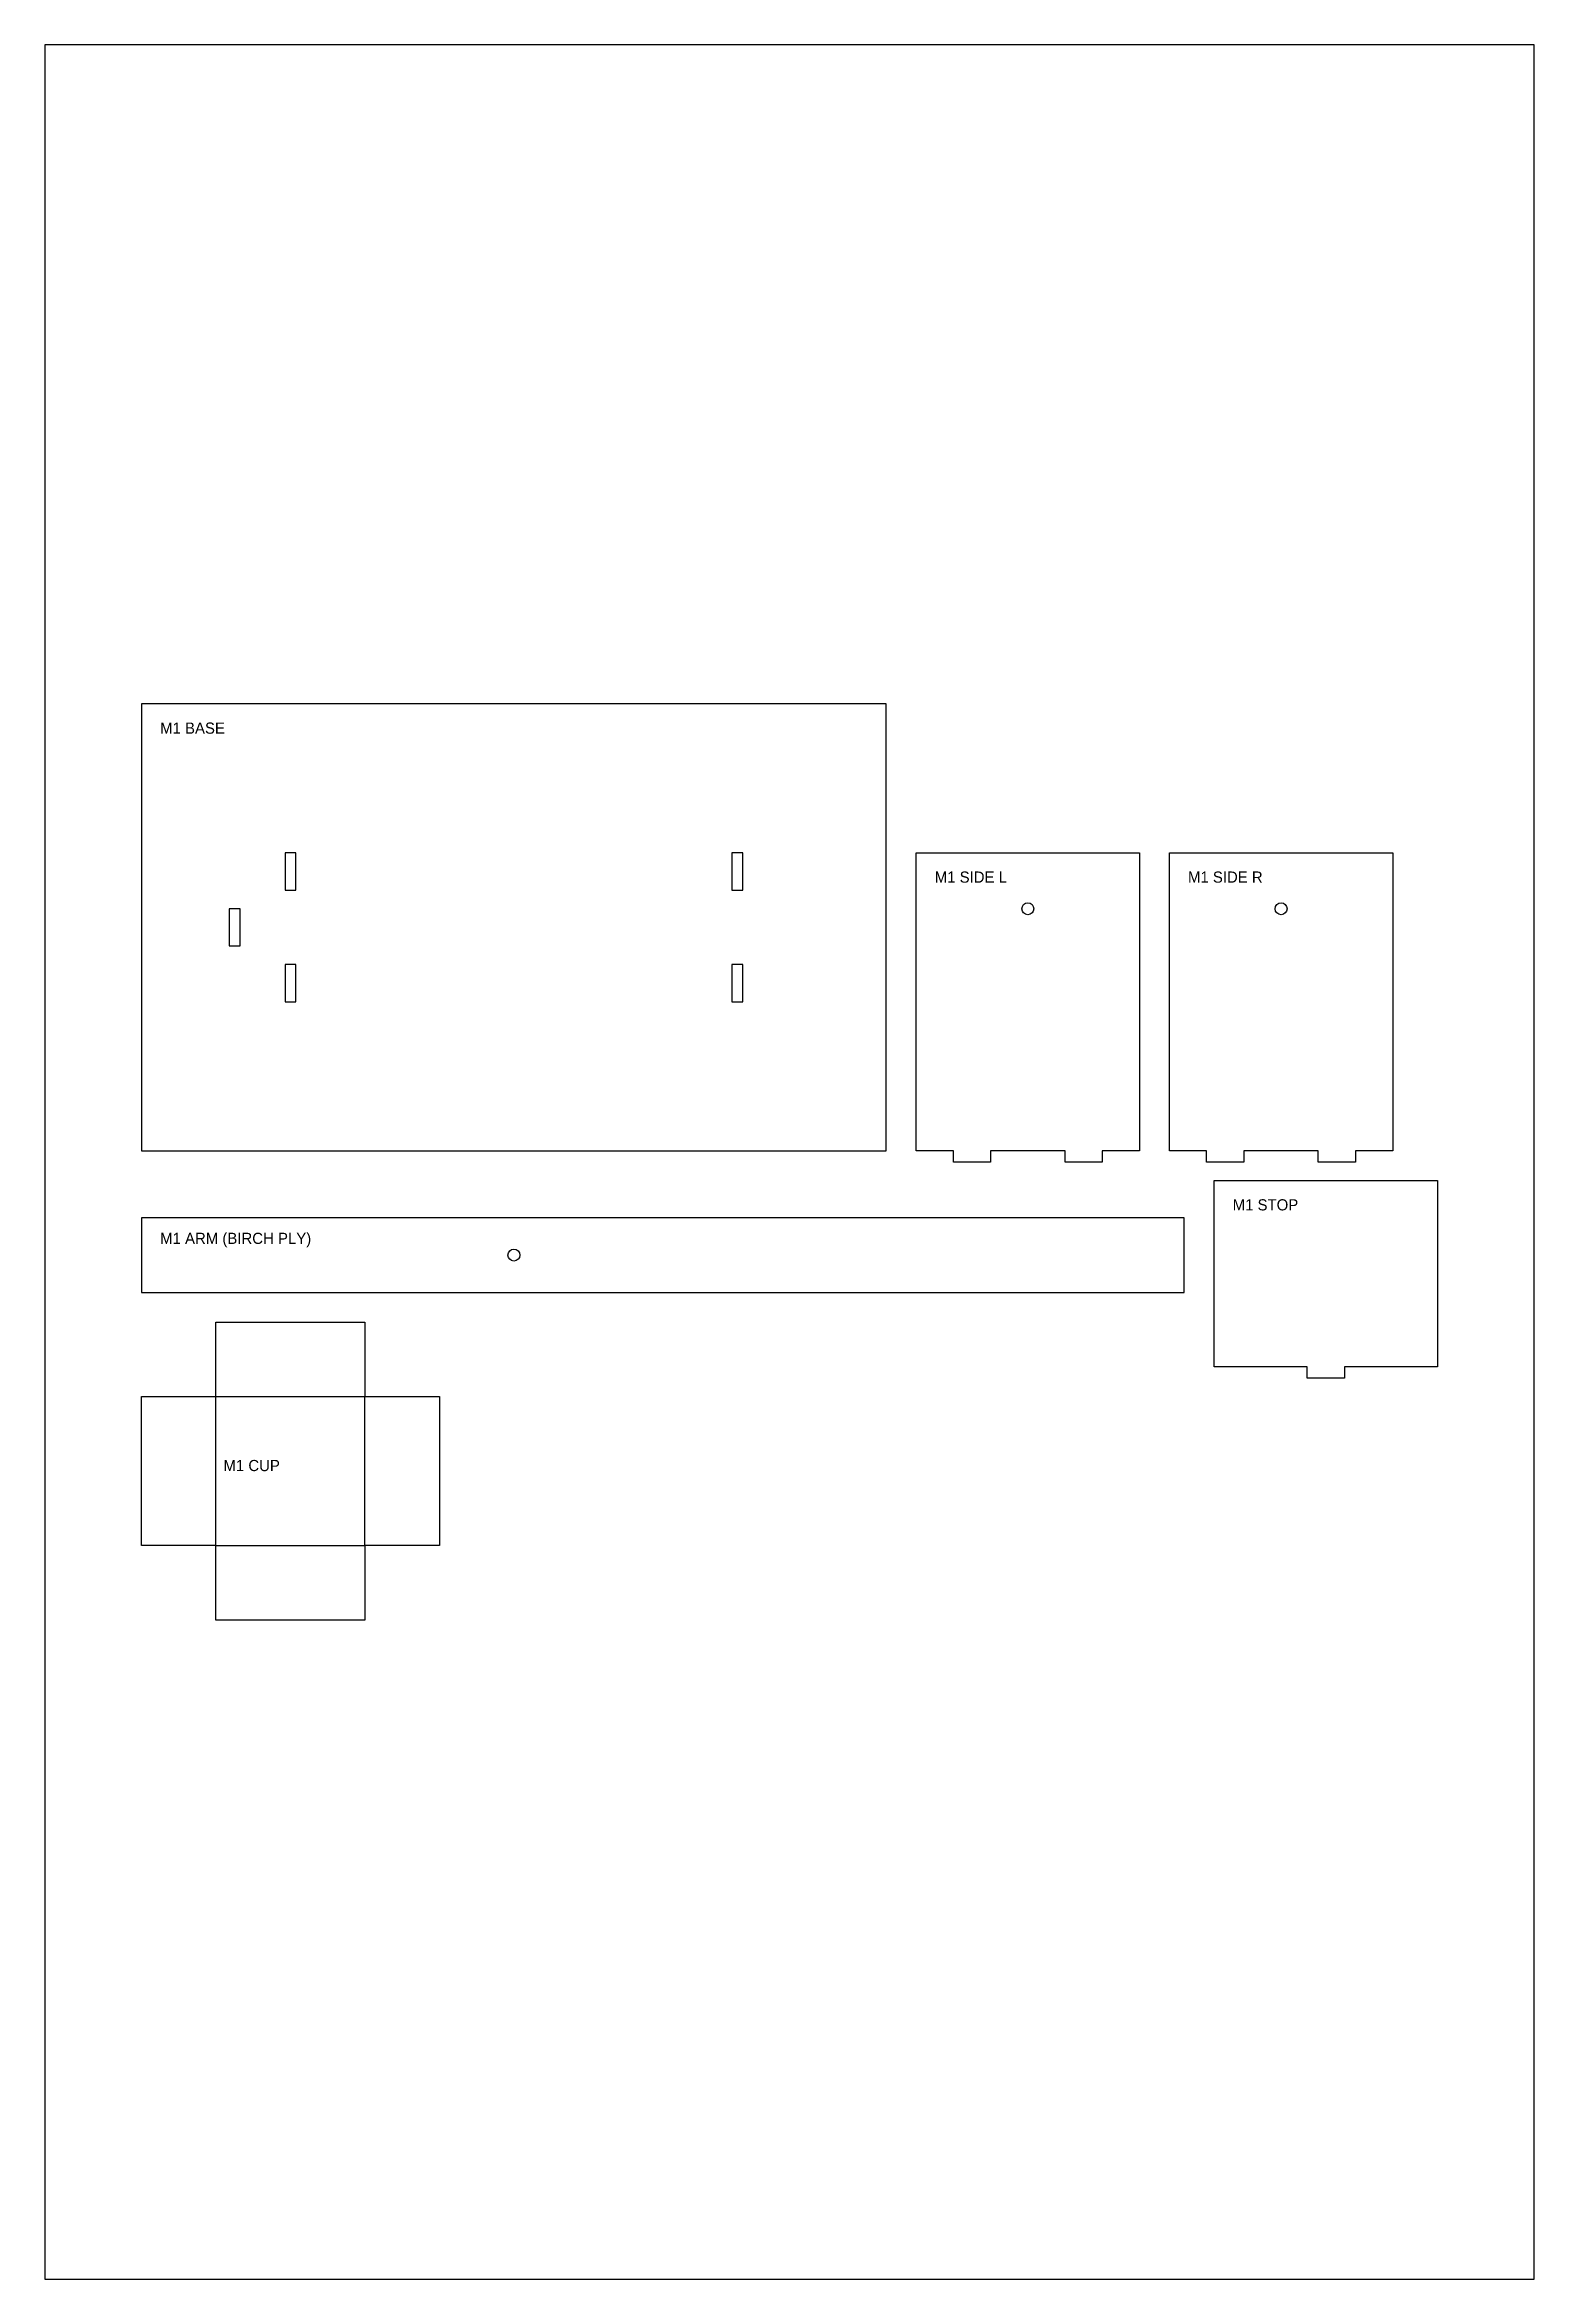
# Model space of a CAD drawing. Header units: metres. Extents: x 0 to 400, y 0 to 600.
import ezdxf

# ---------------------------------------------------------------- set-up
doc = ezdxf.new("R2010")
doc.units = ezdxf.units.M
for name, color, linetype in [('CUTS', 7, 'Continuous'), ('ENGRAVE', 1, 'Continuous'), ('SHEET', 8, 'Continuous')]:
    doc.layers.add(name, color=color, linetype=linetype)

msp = doc.modelspace()

# ---------------------------------------------------------------- linework, layer by layer
at = {"layer": 'CUTS'}
for points in [[(26, 303), (226, 303), (226, 423), (26, 423)], [(64.55, 373), (67.45, 373), (67.45, 383), (64.55, 383)], [(184.55, 373), (187.45, 373), (187.45, 383), (184.55, 383)], [(234, 383), (294, 383), (294, 303), (284, 303), (284, 300), (274, 300), (274, 303), (254, 303), (254, 300), (244, 300), (244, 303), (234, 303)], [(302, 383), (362, 383), (362, 303), (352, 303), (352, 300), (342, 300), (342, 303), (322, 303), (322, 300), (312, 300), (312, 303), (302, 303)], [(49.55, 358), (52.45, 358), (52.45, 368), (49.55, 368)], [(64.55, 343), (67.45, 343), (67.45, 353), (64.55, 353)], [(184.55, 343), (187.45, 343), (187.45, 353), (184.55, 353)], [(314, 295), (374, 295), (374, 245), (349, 245), (349, 242), (339, 242), (339, 245), (314, 245)], [(26, 265), (306, 265), (306, 285), (26, 285)], [(46, 257), (86, 257), (86, 237), (106, 237), (106, 197), (86, 197), (86, 177), (46, 177), (46, 197), (26, 197), (26, 237), (46, 237)]]:
    msp.add_lwpolyline(points, close=True, dxfattribs=at)
for centre in [(264, 368), (332, 368), (126, 275)]:
    msp.add_circle(centre, 1.6, dxfattribs=at)
at = {"layer": 'ENGRAVE'}
for p, q in [((46, 237), (86, 237)), ((46, 197), (46, 237)), ((86, 197), (86, 237)), ((46, 197), (86, 197))]:
    msp.add_line(p, q, dxfattribs=at)
at = {"layer": 'SHEET', "color": 8}
msp.add_lwpolyline([(0, 0), (400, 0), (400, 600), (0, 600)], close=True, dxfattribs=at)

# ---------------------------------------------------------------- texts
at = {"layer": 'ENGRAVE'}
for s, p in [('M1 BASE', (31, 415)), ('M1 SIDE L', (239, 375)), ('M1 SIDE R', (307, 375)), ('M1 STOP', (319, 287)), ('M1 ARM (BIRCH PLY)', (31, 278)), ('M1 CUP', (48, 217))]:
    msp.add_text(s, height=3, dxfattribs=at).set_placement(p)

doc.saveas('drawing.dxf')
